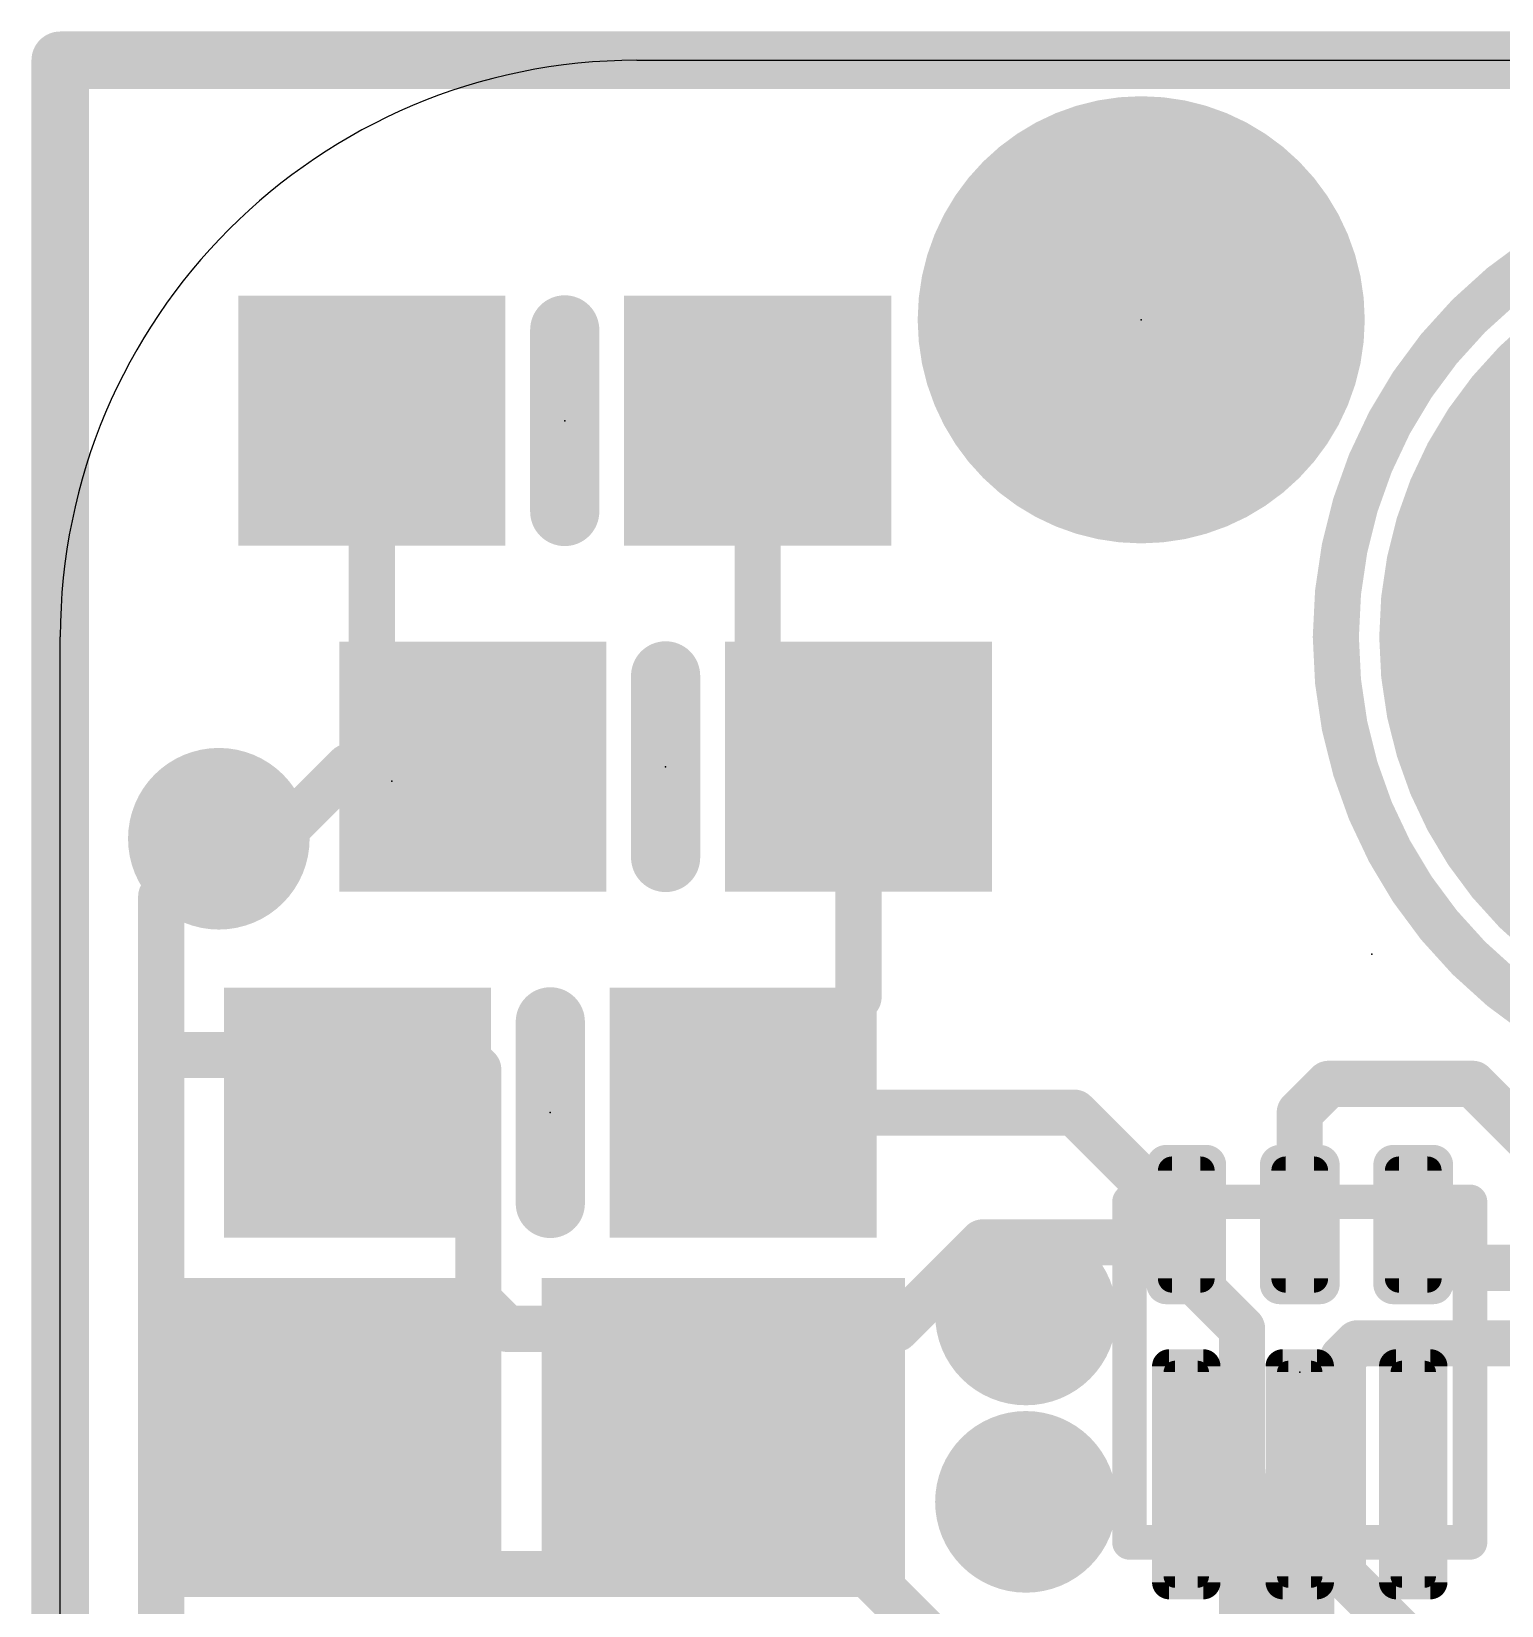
# Model space of a CAD drawing. Extents: x -0.2 to 10.3, y -0.1 to 16.6.
# Drawn here: x -0.13 to 6.35, y 9.7 to 16.64 of the extents above; entities that cross this region are included whole.
import ezdxf

# ---------------------------------------------------------------- set-up
doc = ezdxf.new("R2010")
doc.units = 0
for name, color, linetype in [('1', 12, 'CONTINUOUS'), ('16', 132, 'CONTINUOUS'), ('17', 110, 'CONTINUOUS'), ('18', 110, 'CONTINUOUS'), ('20', 53, 'CONTINUOUS'), ('21', 40, 'CONTINUOUS'), ('23', 53, 'CONTINUOUS'), ('24', 53, 'CONTINUOUS'), ('29', 253, 'CONTINUOUS')]:
    doc.layers.add(name, color=color, linetype=linetype)

# ---------------------------------------------------------------- blocks, each defined once
blk = doc.blocks.new('RECT')
blk.add_solid([(-0.5, -0.5), (0.5, -0.5), (-0.5, 0.5), (0.5, 0.5)])
blk = doc.blocks.new('PIE')
at = {"const_width": 0.5}
blk.add_lwpolyline([(0, -0.25, 1), (0, 0.25, 1), (0, -0.25)], format="xyb", dxfattribs=at)
blk = doc.blocks.new('RECT96000X40000R50')
at = {"const_width": 0.0625}
blk.add_lwpolyline([(0.2687, -0.0625), (0.2687, 0.0625, 0.4142), (0.2375, 0.0938), (-0.2375, 0.0938, 0.4142), (-0.2687, 0.0625), (-0.2687, -0.0625, 0.4142), (-0.2375, -0.0938), (0.2375, -0.0938, 0.4142)], format="xyb", close=True, dxfattribs=at)
blk.add_solid([(-0.2531, -0.0781), (0.2531, -0.0781), (-0.2531, 0.0781), (0.2531, 0.0781)])
blk = doc.blocks.new('RECT112256X56256R50')
at = {"const_width": 0.0879}
blk.add_lwpolyline([(0.3069, -0.0879), (0.3069, 0.0879, 0.4142), (0.2629, 0.1318), (-0.2629, 0.1318, 0.4142), (-0.3069, 0.0879), (-0.3069, -0.0879, 0.4142), (-0.2629, -0.1318), (0.2629, -0.1318, 0.4142)], format="xyb", close=True, dxfattribs=at)
blk.add_solid([(-0.2849, -0.1099), (0.2849, -0.1099), (-0.2849, 0.1099), (0.2849, 0.1099)])
blk = doc.blocks.new('RECT160000X32000R50')
at = {"const_width": 0.05}
blk.add_lwpolyline([(0.475, -0.05), (0.475, 0.05, 0.4142), (0.45, 0.075), (-0.45, 0.075, 0.4142), (-0.475, 0.05), (-0.475, -0.05, 0.4142), (-0.45, -0.075), (0.45, -0.075, 0.4142)], format="xyb", close=True, dxfattribs=at)
blk.add_solid([(-0.4625, -0.0625), (0.4625, -0.0625), (-0.4625, 0.0625), (0.4625, 0.0625)])
blk = doc.blocks.new('RECT176256X48256R50')
at = {"const_width": 0.0754}
blk.add_lwpolyline([(0.5131, -0.0754), (0.5131, 0.0754, 0.4142), (0.4754, 0.1131), (-0.4754, 0.1131, 0.4142), (-0.5131, 0.0754), (-0.5131, -0.0754, 0.4142), (-0.4754, -0.1131), (0.4754, -0.1131, 0.4142)], format="xyb", close=True, dxfattribs=at)
blk.add_solid([(-0.4943, -0.0943), (0.4943, -0.0943), (-0.4943, 0.0943), (0.4943, 0.0943)])
blk = doc.blocks.new('ROUNDP')
at = {"const_width": 0.5}
blk.add_lwpolyline([(0, -0.25, 1), (0, 0.25, 1), (0, -0.25)], format="xyb", dxfattribs=at)
blk = doc.blocks.new('ROUNDV')
at = {"const_width": 0.5}
blk.add_lwpolyline([(0, -0.25, 1), (0, 0.25, 1), (0, -0.25)], format="xyb", dxfattribs=at)

msp = doc.modelspace()

# ---------------------------------------------------------------- linework, layer by layer
at = {"layer": '1'}
for points, const_width in [([(1.3725, 14.9225), (1.3725, 13.843)], 0.2032), ([(3.0725, 14.9225), (3.0725, 13.843)], 0.2032), ([(1.3725, 13.843), (1.817, 13.3985)], 0.2032), ([(3.0725, 13.843), (3.517, 13.3985)], 0.2032), ([(1.27, 13.3985), (0.9525, 13.081)], 0.2032), ([(1.817, 13.3985), (1.27, 13.3985)], 0.2032), ([(3.517, 13.3985), (3.517, 12.3825)], 0.2032), ([(0.9525, 13.081), (0.6985, 13.081)], 0.2032), ([(3.009, 11.8745), (3.517, 12.3825)], 0.2032), ([(0.4445, 12.1285), (1.778, 12.1285)], 0.2032), ([(0.4445, 9.8425), (0.4445, 12.1285)], 0.2032), ([(1.778, 12.1285), (1.8415, 12.065)], 0.2032), ([(1.8415, 12.065), (1.8415, 11.049)], 0.2032), ([(5.588, 12.0015), (5.461, 11.8745)], 0.2032), ([(6.223, 12.0015), (5.588, 12.0015)], 0.2032), ([(6.223, 12.0015), (6.5881, 11.6364)], 0.2032), ([(4.468, 11.8745), (3.009, 11.8745)], 0.2032), ([(4.961, 11.3815), (4.468, 11.8745)], 0.2032), ([(5.461, 11.8745), (5.461, 11.3815)], 0.2032), ([(5.961, 11.3815), (6.1515, 11.191)], 0.2032), ([(3.683, 10.922), (4.064, 11.303)], 0.2032), ([(4.064, 11.303), (4.826, 11.303)], 0.2032), ([(4.826, 11.303), (5.207, 10.922)], 0.2032), ([(6.7763, 11.191), (6.1515, 11.191)], 0.2032), ([(1.8415, 11.049), (1.9685, 10.922)], 0.2032), ([(1.9685, 10.922), (3.683, 10.922)], 0.2032), ([(5.207, 10.922), (5.207, 8.128)], 0.2032), ([(5.6515, 10.795), (5.715, 10.8585)], 0.2032), ([(5.715, 10.8585), (6.477, 10.8585)], 0.2032), ([(5.6515, 9.8425), (5.6515, 10.795)], 0.2032), ([(5.4608, 10.2813), (5.4608, 7.5853)], 0.3048), ([(5.461, 10.2815), (5.4608, 10.2813)], 0.2032), ([(3.556, 9.8425), (0.4445, 9.8425)], 0.2032), ([(4.064, 9.3345), (3.556, 9.8425)], 0.2032), ([(5.9055, 9.5885), (5.6515, 9.8425)], 0.2032)]:
    msp.add_lwpolyline(points, dxfattribs=dict(at, const_width=const_width))
for points, const_width in [([(1.4233, 14.9225, 1), (1.3217, 14.9225)], 0.1016), ([(3.1233, 14.9225, 1), (3.0217, 14.9225)], 0.1016), ([(1.4084, 13.8789, 1), (1.3366, 13.8071)], 0.1016), ([(3.1084, 13.8789, 1), (3.0366, 13.8071)], 0.1016), ([(1.3217, 13.843, 1), (1.4233, 13.843)], 0.1016), ([(3.0217, 13.843, 1), (3.1233, 13.843)], 0.1016), ([(1.27, 13.4493, 1), (1.27, 13.3477)], 0.1016), ([(1.3059, 13.3626, 1), (1.2341, 13.4344)], 0.1016), ([(1.7811, 13.3626, 1), (1.8529, 13.4344)], 0.1016), ([(1.817, 13.3477, 1), (1.817, 13.4493)], 0.1016), ([(3.5678, 13.3985, 1), (3.4662, 13.3985)], 0.1016), ([(3.4811, 13.3626, 1), (3.5529, 13.4344)], 0.1016), ([(0.6985, 13.1318, 1), (0.6985, 13.0302)], 0.1016), ([(0.9525, 13.0302, 1), (0.9525, 13.1318)], 0.1016), ([(0.9166, 13.1169, 1), (0.9884, 13.0451)], 0.1016), ([(3.5529, 12.3466, 1), (3.4811, 12.4184)], 0.1016), ([(3.4662, 12.3825, 1), (3.5678, 12.3825)], 0.1016), ([(0.4445, 12.1793, 1), (0.4445, 12.0777)], 0.1016), ([(0.4953, 12.1285, 1), (0.3937, 12.1285)], 0.1016), ([(1.8139, 12.1644, 1), (1.7421, 12.0926)], 0.1016), ([(1.778, 12.0777, 1), (1.778, 12.1793)], 0.1016), ([(1.8923, 12.065, 1), (1.7907, 12.065)], 0.1016), ([(1.8056, 12.0291, 1), (1.8774, 12.1009)], 0.1016), ([(5.588, 12.0523, 1), (5.588, 11.9507)], 0.1016), ([(5.6239, 11.9656, 1), (5.5521, 12.0374)], 0.1016), ([(6.2589, 12.0374, 1), (6.1871, 11.9656)], 0.1016), ([(6.223, 11.9507, 1), (6.223, 12.0523)], 0.1016), ([(3.009, 11.9253, 1), (3.009, 11.8237)], 0.1016), ([(2.9731, 11.9104, 1), (3.0449, 11.8386)], 0.1016), ([(4.5039, 11.9104, 1), (4.4321, 11.8386)], 0.1016), ([(4.468, 11.8237, 1), (4.468, 11.9253)], 0.1016), ([(5.5118, 11.8745, 1), (5.4102, 11.8745)], 0.1016), ([(5.4251, 11.9104, 1), (5.4969, 11.8386)], 0.1016), ([(4.9251, 11.3456, 1), (4.9969, 11.4174)], 0.1016), ([(5.9969, 11.4174, 1), (5.9251, 11.3456)], 0.1016), ([(4.064, 11.3538, 1), (4.064, 11.2522)], 0.1016), ([(4.0999, 11.2671, 1), (4.0281, 11.3389)], 0.1016), ([(4.8619, 11.3389, 1), (4.7901, 11.2671)], 0.1016), ([(4.826, 11.2522, 1), (4.826, 11.3538)], 0.1016), ([(5.4102, 11.3815, 1), (5.5118, 11.3815)], 0.1016), ([(6.1515, 11.2418, 1), (6.1515, 11.1402)], 0.1016), ([(6.1156, 11.1551, 1), (6.1874, 11.2269)], 0.1016), ([(1.8774, 11.0849, 1), (1.8056, 11.0131)], 0.1016), ([(1.7907, 11.049, 1), (1.8923, 11.049)], 0.1016), ([(1.9685, 10.9728, 1), (1.9685, 10.8712)], 0.1016), ([(1.9326, 10.8861, 1), (2.0044, 10.9579)], 0.1016), ([(3.6471, 10.9579, 1), (3.7189, 10.8861)], 0.1016), ([(3.683, 10.8712, 1), (3.683, 10.9728)], 0.1016), ([(5.2578, 10.922, 1), (5.1562, 10.922)], 0.1016), ([(5.1711, 10.8861, 1), (5.2429, 10.9579)], 0.1016), ([(5.715, 10.9093, 1), (5.715, 10.8077)], 0.1016), ([(5.7509, 10.8226, 1), (5.6791, 10.8944)], 0.1016), ([(5.7023, 10.795, 1), (5.6007, 10.795)], 0.1016), ([(5.6156, 10.8309, 1), (5.6874, 10.7591)], 0.1016), ([(5.537, 10.2813, 1), (5.3846, 10.2813)], 0.1524), ([(5.4249, 10.3172, 1), (5.4967, 10.2454)], 0.1016), ([(5.4969, 10.2456, 1), (5.4251, 10.3174)], 0.1016), ([(0.4445, 9.8933, 1), (0.4445, 9.7917)], 0.1016), ([(3.5919, 9.8784, 1), (3.5201, 9.8066)], 0.1016), ([(3.556, 9.7917, 1), (3.556, 9.8933)], 0.1016), ([(5.6874, 9.8784, 1), (5.6156, 9.8066)], 0.1016), ([(0.3937, 9.8425, 1), (0.4953, 9.8425)], 0.1016), ([(5.6007, 9.8425, 1), (5.7023, 9.8425)], 0.1016)]:
    msp.add_lwpolyline(points, format="xyb", dxfattribs=dict(at, const_width=const_width))
at = {"layer": '16'}
for points, const_width in [([(0, 0), (0, 16.51)], 0.254), ([(0, 16.51), (10.16, 16.51)], 0.254), ([(0.6985, 13.081), (0.4445, 12.827)], 0.2032), ([(0.4445, 12.827), (0.4445, 8.3185)], 0.2032)]:
    msp.add_lwpolyline(points, dxfattribs=dict(at, const_width=const_width))
for points, const_width in [([(0.0635, 16.51, 1), (-0.0635, 16.51)], 0.127), ([(0, 16.5735, 1), (0, 16.4465)], 0.127), ([(0.7344, 13.0451, 1), (0.6626, 13.1169)], 0.1016), ([(0.4953, 12.827, 1), (0.3937, 12.827)], 0.1016), ([(0.4086, 12.8629, 1), (0.4804, 12.7911)], 0.1016)]:
    msp.add_lwpolyline(points, format="xyb", dxfattribs=dict(at, const_width=const_width))
at = {"layer": '20'}
for p, q in [((2.54, 16.51), (7.62, 16.51)), ((0, 0), (0, 13.97))]:
    msp.add_line(p, q, dxfattribs=at)
msp.add_arc((2.54, 13.97), 2.54, 90, 180, dxfattribs=at)
at = {"layer": '21'}
for points, const_width in [([(7.62, 11.97, 1), (7.62, 15.97, 1), (7.62, 11.97)], 0.2032), ([(2.2987, 15.3225, 1), (2.1463, 15.3225)], 0.1524), ([(2.1463, 14.5225, 1), (2.2987, 14.5225)], 0.1524), ([(2.7432, 13.7985, 1), (2.5908, 13.7985)], 0.1524), ([(2.5908, 12.9985, 1), (2.7432, 12.9985)], 0.1524), ([(2.2352, 12.2745, 1), (2.0828, 12.2745)], 0.1524), ([(2.0828, 11.4745, 1), (2.2352, 11.4745)], 0.1524), ([(4.7491, 11.4815, 1), (4.6729, 11.4815)], 0.0762), ([(4.711, 11.5196, 1), (4.711, 11.4434)], 0.0762), ([(6.2491, 11.4815, 1), (6.1729, 11.4815)], 0.0762), ([(6.211, 11.4434, 1), (6.211, 11.5196)], 0.0762), ([(4.711, 10.0196, 1), (4.711, 9.9434)], 0.0762), ([(6.211, 9.9434, 1), (6.211, 10.0196)], 0.0762), ([(4.6729, 9.9815, 1), (4.7491, 9.9815)], 0.0762), ([(6.1729, 9.9815, 1), (6.2491, 9.9815)], 0.0762)]:
    msp.add_lwpolyline(points, format="xyb", dxfattribs=dict(at, const_width=const_width))
for points, const_width in [([(2.2225, 15.3225), (2.2225, 14.5225)], 0.3048), ([(2.667, 12.9985), (2.667, 13.7985)], 0.3048), ([(2.159, 12.2745), (2.159, 11.4745)], 0.3048), ([(4.711, 11.4815), (4.711, 9.9815)], 0.1524), ([(6.211, 11.4815), (4.711, 11.4815)], 0.1524), ([(6.211, 9.9815), (6.211, 11.4815)], 0.1524), ([(4.711, 9.9815), (6.211, 9.9815)], 0.1524)]:
    msp.add_lwpolyline(points, dxfattribs=dict(at, const_width=const_width))
at = {"layer": '23'}
for p in [(4.7625, 15.367), (2.2225, 14.9225), (2.667, 13.3985), (2.159, 11.8745), (5.461, 10.7315)]:
    msp.add_point(p, dxfattribs=at)
at = {"layer": '24'}
for p in [(1.4605, 13.335), (5.7785, 12.573)]:
    msp.add_point(p, dxfattribs=at)
at = {"layer": '29'}
for points, const_width in [([(4.7625, 16.117, 0.4142), (4.0125, 15.367)], 0.4699), ([(5.5125, 15.367, 0.4142), (4.7625, 16.117)], 0.4699), ([(4.7625, 16.2345, 1), (4.7625, 15.9995)], 0.235), ([(4.7625, 15.9995, 1), (4.7625, 16.2345)], 0.235), ([(4.13, 15.367, 1), (3.895, 15.367)], 0.235), ([(4.0125, 15.367, 0.4142), (4.7625, 14.617)], 0.4699), ([(4.7625, 14.617, 0.4142), (5.5125, 15.367)], 0.4699), ([(5.63, 15.367, 1), (5.395, 15.367)], 0.235), ([(3.895, 15.367, 1), (4.13, 15.367)], 0.235), ([(5.395, 15.367, 1), (5.63, 15.367)], 0.235), ([(4.7625, 14.7345, 1), (4.7625, 14.4995)], 0.235), ([(4.7625, 14.4995, 1), (4.7625, 14.7345)], 0.235)]:
    msp.add_lwpolyline(points, format="xyb", dxfattribs=dict(at, const_width=const_width))

# ---------------------------------------------------------------- block references
at = {"layer": '1'}
msp.add_blockref('PIE', (4.7625, 15.367), dxfattribs=at)
at = {"layer": '1', "xscale": 1.075}
for p in [(1.3725, 14.9225), (3.0725, 14.9225), (1.309, 11.8745), (3.009, 11.8745)]:
    msp.add_blockref('RECT', p, dxfattribs=at)
at = {"layer": '1', "xscale": 1.075, "rotation": 180}
for p in [(1.817, 13.3985), (3.517, 13.3985)]:
    msp.add_blockref('RECT', p, dxfattribs=at)
at = {"layer": '1'}
for name, p, rotation in [('RECT96000X40000R50', (4.961, 11.3815), 270), ('RECT96000X40000R50', (5.461, 11.3815), 270), ('RECT96000X40000R50', (5.961, 11.3815), 270), ('RECT160000X32000R50', (4.961, 10.2815), 90), ('RECT160000X32000R50', (5.461, 10.2815), 90), ('RECT160000X32000R50', (5.961, 10.2815), 90)]:
    msp.add_blockref(name, p, dxfattribs=dict(at, rotation=rotation))
at = {"layer": '1', "xscale": 1.24, "yscale": 1.5, "rotation": 90}
for p in [(1.143, 10.475), (2.921, 10.475)]:
    msp.add_blockref('RECT', p, dxfattribs=at)
at = {"layer": '17', "xscale": 3.516, "yscale": 3.516}
msp.add_blockref('ROUNDP', (7.62, 13.97), dxfattribs=at)
msp.add_blockref('ROUNDP', (7.62, 13.97), dxfattribs=at)
at = {"layer": '18', "xscale": 0.8001, "yscale": 0.8001}
for p in [(0.6985, 13.081), (0.6985, 13.081), (4.2545, 10.9855), (4.2545, 10.9855), (4.2545, 10.16), (4.2545, 10.16)]:
    msp.add_blockref('ROUNDV', p, dxfattribs=at)
at = {"layer": '29'}
for name, p, xscale, yscale in [('PIE', (4.7625, 15.367), 1.1016, 1.1016), ('ROUNDP', (7.62, 13.97), 3.6176, 3.6176), ('RECT', (1.3725, 14.9225), 1.1766, 1.1016), ('RECT', (3.0725, 14.9225), 1.1766, 1.1016), ('RECT', (1.309, 11.8745), 1.1766, 1.1016), ('RECT', (3.009, 11.8745), 1.1766, 1.1016)]:
    msp.add_blockref(name, p, dxfattribs=dict(at, xscale=xscale, yscale=yscale))
for p, xscale, yscale, rotation in [((1.817, 13.3985), 1.1766, 1.1016, 180), ((3.517, 13.3985), 1.1766, 1.1016, 180), ((1.143, 10.475), 1.3416, 1.6016, 90), ((2.921, 10.475), 1.3416, 1.6016, 90)]:
    msp.add_blockref('RECT', p, dxfattribs=dict(at, xscale=xscale, yscale=yscale, rotation=rotation))
for name, p, rotation in [('RECT112256X56256R50', (4.961, 11.3815), 270), ('RECT112256X56256R50', (5.461, 11.3815), 270), ('RECT112256X56256R50', (5.961, 11.3815), 270), ('RECT176256X48256R50', (4.961, 10.2815), 90), ('RECT176256X48256R50', (5.461, 10.2815), 90), ('RECT176256X48256R50', (5.961, 10.2815), 90)]:
    msp.add_blockref(name, p, dxfattribs=dict(at, rotation=rotation))

doc.saveas('drawing.dxf')
